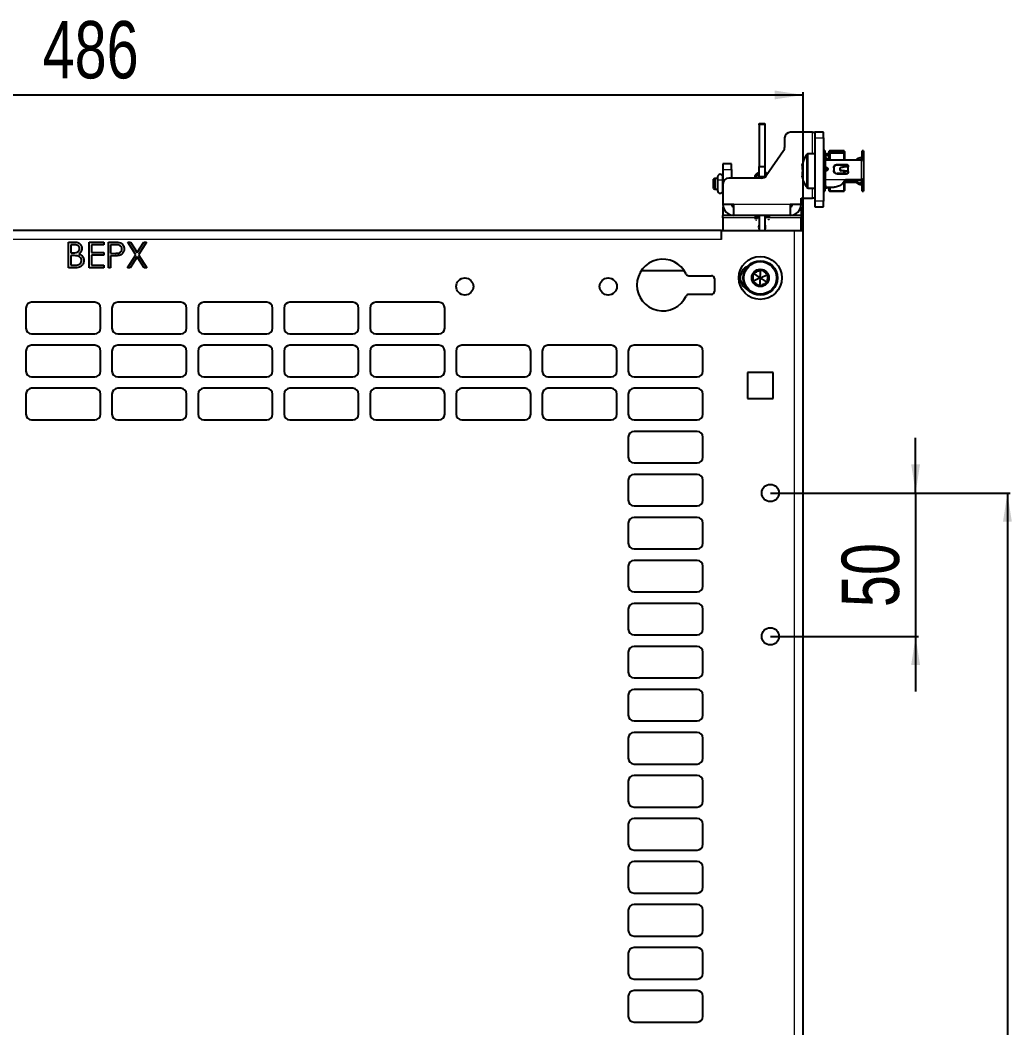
# Model space of a CAD drawing. Header units: millimetres. Extents: x -664 to 840, y 378 to 2003.
# Drawn here: x -346.1 to -0.4, y 1548.4 to 1899.8 of the extents above; entities that cross this region are included whole.
import ezdxf

# ---------------------------------------------------------------- set-up
doc = ezdxf.new("R2010")
doc.units = ezdxf.units.MM
doc.layers.add('FORMAT', color=7, linetype='Continuous')
doc.styles.add('SLDTEXTSTYLE0', font='TXT', dxfattribs={"width": 0.75})
doc.dimstyles.new('SLDDIMSTYLE0', dxfattribs={"dimtxt": 20, "dimasz": 10, "dimexe": 0, "dimexo": 0.0625, "dimgap": 5, "dimtad": 2, "dimdec": 1, "dimrnd": 1e-09, "dimzin": 12, "dimdsep": 46, "dimtxsty": 'SLDTEXTSTYLE0', "dimsah": 1, "dimcen": 0.09, "dimadec": 0, "dimazin": 3, "dimtfac": 1, "dimtofl": 0, "dimtmove": 0, "dimatfit": 3, "dimfxl": 0, "dimfrac": 2, "dimtolj": 1, "dimtzin": 12, "dimarcsym": 0})
doc.dimstyles.new('SLDDIMSTYLE1', dxfattribs={"dimtxt": 20, "dimasz": 10, "dimexe": 0, "dimexo": 0.0625, "dimgap": 5, "dimtad": 2, "dimdec": 1, "dimrnd": 1e-09, "dimzin": 12, "dimdsep": 46, "dimtxsty": 'SLDTEXTSTYLE0', "dimsah": 1, "dimcen": 0.09, "dimadec": 0, "dimazin": 3, "dimtfac": 1, "dimtmove": 0, "dimatfit": 0, "dimfxl": 0, "dimfrac": 2, "dimtolj": 1, "dimtzin": 12, "dimarcsym": 0})

# ---------------------------------------------------------------- blocks, each defined once
blk = doc.blocks.new('_D_1')
at = {"layer": 'FORMAT'}
for p, q in [((-559.09, 1826.4), (-559.09, 1874.69)), ((-559.09, 1873.69), (-73.09, 1873.69)), ((-73.09, 1826.4), (-73.09, 1874.69))]:
    blk.add_line(p, q, dxfattribs=at)
for points in [[(-559.09, 1873.69), (-549.09, 1872.15), (-549.09, 1875.23)], [(-73.09, 1873.69), (-83.09, 1875.23), (-83.09, 1872.15)]]:
    blk.add_solid(points, dxfattribs=at)
at = {"layer": 'FORMAT', "insert": (-338.25, 1899.47), "char_height": 20, "attachment_point": 1, "style": 'SLDTEXTSTYLE0'}
blk.add_mtext('486', dxfattribs=at)
blk = doc.blocks.new('_D_2')
at = {"layer": 'FORMAT'}
for p, q in [((-84.58, 1734.89), (-0.94, 1734.89)), ((-1.94, 1734.89), (-1.94, 634.89)), ((-84.58, 634.89), (-0.94, 634.89))]:
    blk.add_line(p, q, dxfattribs=at)
for points in [[(-1.94, 1734.89), (-3.48, 1724.89), (-0.4, 1724.89)], [(-1.94, 634.89), (-0.4, 644.89), (-3.48, 644.89)]]:
    blk.add_solid(points, dxfattribs=at)
at = {"layer": 'FORMAT', "insert": (-27.72, 1155.34), "char_height": 20, "attachment_point": 1, "rotation": 90, "style": 'SLDTEXTSTYLE0'}
blk.add_mtext('1100', dxfattribs=at)
blk = doc.blocks.new('_D_3')
at = {"layer": 'FORMAT'}
for p, q in [((-33.94, 1734.89), (-33.94, 1754.12)), ((-84.58, 1734.89), (-32.94, 1734.89)), ((-33.94, 1734.89), (-33.94, 1684.89)), ((-84.58, 1684.89), (-32.94, 1684.89)), ((-33.94, 1684.89), (-33.94, 1665.66))]:
    blk.add_line(p, q, dxfattribs=at)
for points in [[(-33.94, 1734.89), (-32.4, 1744.89), (-35.48, 1744.89)], [(-33.94, 1684.89), (-35.48, 1674.89), (-32.4, 1674.89)]]:
    blk.add_solid(points, dxfattribs=at)
at = {"layer": 'FORMAT', "insert": (-59.72, 1695.11), "char_height": 20, "attachment_point": 1, "rotation": 90, "style": 'SLDTEXTSTYLE0'}
blk.add_mtext('50', dxfattribs=at)

msp = doc.modelspace()

# ---------------------------------------------------------------- linework, layer by layer
at = {"color": 7, "linetype": 'Continuous', "lineweight": 25}
for p, q in [((-88.49, 1863.69), (-86.49, 1863.69)), ((-88.49, 1863.32), (-88.49, 1863.69)), ((-88.49, 1863.32), (-88.49, 1848.69)), ((-86.49, 1863.69), (-86.49, 1863.32)), ((-86.49, 1863.32), (-86.49, 1848.69)), ((-69.89, 1860.69), (-77.59, 1860.69)), ((-69.89, 1860.69), (-69.09, 1860.69)), ((-69.09, 1860.69), (-69.09, 1858.69)), ((-66.09, 1860.69), (-69.09, 1860.69)), ((-66.09, 1858.69), (-66.09, 1860.69)), ((-79.59, 1858.69), (-79.59, 1855.32)), ((-69.09, 1858.69), (-69.09, 1836.69)), ((-66.09, 1858.69), (-66.09, 1836.69)), ((-79.95, 1854.17), (-85.99, 1845.54)), ((-69.09, 1853.19), (-71.41, 1853.19)), ((-65.59, 1854.29), (-66.09, 1854.29)), ((-65.59, 1854.29), (-65.59, 1849.05)), ((-65.39, 1852.32), (-65.39, 1852.64)), ((-65.39, 1852.01), (-65.39, 1852.32)), ((-65.39, 1852.01), (-65.39, 1851.63)), ((-64.09, 1853.14), (-64.64, 1853.14)), ((-64.09, 1852.91), (-64.64, 1852.91)), ((-64.64, 1852.61), (-64.09, 1852.61)), ((-63.89, 1854.19), (-64.09, 1854.08)), ((-64.09, 1853.46), (-64.09, 1854.08)), ((-63.89, 1853.53), (-64.09, 1853.46)), ((-64.09, 1851.05), (-64.09, 1853.46)), ((-58.8, 1854.19), (-63.89, 1854.19)), ((-63.89, 1854.19), (-63.89, 1853.53)), ((-63.89, 1854.19), (-58.8, 1854.19)), ((-63.89, 1853.53), (-63.89, 1851.05)), ((-63.89, 1853.53), (-58.8, 1853.53)), ((-58.69, 1853.99), (-58.8, 1854.19)), ((-58.8, 1853.53), (-58.8, 1854.19)), ((-58.8, 1851.05), (-58.8, 1853.53)), ((-58.69, 1853.41), (-58.8, 1853.53)), ((-58.69, 1853.99), (-58.69, 1853.41)), ((-58.69, 1853.41), (-58.69, 1851.05)), ((-53.29, 1851.93), (-52.79, 1851.93)), ((-52.09, 1854.19), (-52.59, 1854.19)), ((-52.59, 1854.19), (-52.09, 1854.19)), ((-52.59, 1851.26), (-52.59, 1854.19)), ((-52.59, 1854.19), (-52.59, 1854.19)), ((-52.09, 1854.19), (-52.09, 1851.26)), ((-52.09, 1854.19), (-52.09, 1854.19)), ((-98.09, 1849.69), (-101.09, 1849.69)), ((-101.09, 1849.69), (-101.09, 1847.69)), ((-98.09, 1847.69), (-98.09, 1849.69)), ((-88.49, 1848.69), (-86.49, 1848.69)), ((-88.49, 1845.19), (-88.49, 1848.69)), ((-86.49, 1848.69), (-86.49, 1845.19)), ((-66.09, 1849.05), (-65.59, 1849.05)), ((-65.59, 1851.13), (-65.35, 1851.05)), ((-65.59, 1848.52), (-65.59, 1849.05)), ((-65.39, 1851.05), (-54.79, 1851.05)), ((-65.14, 1848.46), (-65.39, 1848.46)), ((-65.14, 1848.33), (-65.39, 1848.33)), ((-64.09, 1851.34), (-65.29, 1851.34)), ((-65.29, 1851.04), (-65.29, 1851.34)), ((-65.29, 1847.18), (-65.29, 1848.33)), ((-62.49, 1848.31), (-62.49, 1847.36)), ((-61.29, 1849.45), (-57.99, 1849.45)), ((-57.99, 1849.21), (-61.29, 1849.21)), ((-58.8, 1848.56), (-58.8, 1849.21)), ((-58.69, 1851.14), (-58.61, 1851.05)), ((-58.69, 1849.21), (-58.69, 1848.61)), ((-57.49, 1848.99), (-57.49, 1848.63)), ((-57.49, 1847.04), (-57.49, 1848.63)), ((-54.79, 1851.05), (-52.79, 1851.05)), ((-52.59, 1851.26), (-52.09, 1851.26)), ((-52.59, 1851.03), (-52.59, 1851.26)), ((-52.09, 1851.26), (-52.09, 1850.49)), ((-52.09, 1850.49), (-52.09, 1844.68)), ((-102.99, 1845.06), (-102.99, 1843.69)), ((-101.09, 1847.69), (-101.09, 1842.69)), ((-101.09, 1843.69), (-101.09, 1845.06)), ((-98.09, 1847.69), (-98.09, 1844.69)), ((-90.06, 1844.79), (-90.06, 1844.69)), ((-89.46, 1844.69), (-89.46, 1844.8)), ((-86.49, 1845.19), (-88.49, 1845.19)), ((-88.49, 1845.19), (-88.49, 1844.69)), ((-86.49, 1845.19), (-86.49, 1845.05)), ((-73.48, 1845.33), (-73.51, 1845.33)), ((-66.09, 1847.22), (-65.59, 1847.22)), ((-65.59, 1847.22), (-65.59, 1842.89)), ((-65.14, 1847.21), (-65.39, 1847.21)), ((-64.59, 1847.93), (-64.59, 1847.76)), ((-57.99, 1846.27), (-61.29, 1846.27)), ((-61.29, 1846.16), (-57.99, 1846.16)), ((-60.41, 1847.78), (-60.41, 1847.82)), ((-60.09, 1847.33), (-59.85, 1847.27)), ((-59.76, 1847.26), (-59.84, 1847.28)), ((-58.8, 1846.27), (-58.8, 1847.19)), ((-58.69, 1847.2), (-58.69, 1846.24)), ((-57.49, 1847.04), (-57.49, 1846.65)), ((-103.94, 1844.59), (-104.44, 1844.3)), ((-104.44, 1841.08), (-104.44, 1844.3)), ((-102.99, 1844.59), (-103.94, 1844.59)), ((-103.94, 1844.59), (-103.94, 1840.79)), ((-102.99, 1843.69), (-102.99, 1840.36)), ((-101.09, 1844.59), (-101.09, 1844.59)), ((-101.09, 1840.36), (-101.09, 1843.69)), ((-101.09, 1842.69), (-101.09, 1835.49)), ((-87.63, 1844.69), (-99.09, 1844.69)), ((-65.59, 1842.89), (-66.09, 1842.89)), ((-65.59, 1841.57), (-66.09, 1841.57)), ((-65.59, 1843.7), (-65.39, 1843.73)), ((-65.59, 1842.89), (-65.59, 1841.57)), ((-65.59, 1841.57), (-65.59, 1840.09)), ((-65.56, 1844.19), (-65.39, 1844.19)), ((-65.39, 1842.07), (-65.39, 1844.25)), ((-65.39, 1841.75), (-65.39, 1842.07)), ((-62.49, 1841.47), (-64.64, 1841.47)), ((-64.09, 1841.25), (-64.64, 1841.25)), ((-64.09, 1840.41), (-64.09, 1841.47)), ((-63.89, 1841.47), (-63.89, 1840.31)), ((-59.54, 1842.66), (-58.39, 1844.25)), ((-59.01, 1843.4), (-58.8, 1843.4)), ((-58.8, 1843.4), (-58.8, 1843.68)), ((-58.8, 1843.4), (-58.69, 1843.54)), ((-58.8, 1840.31), (-58.8, 1843.4)), ((-58.69, 1843.84), (-58.69, 1843.54)), ((-54.79, 1843.73), (-58.69, 1843.73)), ((-58.69, 1843.54), (-58.69, 1840.48)), ((-58.69, 1843.33), (-54.79, 1843.33)), ((-58.69, 1843.24), (-58.61, 1843.33)), ((-58.43, 1844.19), (-53.59, 1844.19)), ((-58.39, 1844.25), (-52.79, 1844.25)), ((-54.79, 1843.73), (-54.79, 1843.33)), ((-53.59, 1844.19), (-53.53, 1844.25)), ((-53.59, 1844.19), (-53.59, 1844.25)), ((-53.29, 1842.94), (-53.29, 1842.45)), ((-52.79, 1842.94), (-53.29, 1842.94)), ((-53.29, 1842.45), (-52.79, 1842.45)), ((-52.79, 1842.94), (-52.79, 1843.19)), ((-52.79, 1842.45), (-52.79, 1842.94)), ((-52.59, 1841.65), (-52.59, 1844.27)), ((-52.59, 1841.65), (-52.09, 1841.65)), ((-52.59, 1840.2), (-52.59, 1841.65)), ((-52.11, 1844.57), (-52.09, 1844.57)), ((-52.09, 1844.68), (-52.09, 1844.57)), ((-52.09, 1844.57), (-52.09, 1841.65)), ((-52.09, 1841.65), (-52.09, 1840.2)), ((-104.44, 1841.08), (-103.94, 1840.79)), ((-103.94, 1840.79), (-102.99, 1840.79)), ((-101.09, 1840.79), (-101.09, 1840.79)), ((-71.41, 1841.19), (-69.09, 1841.19)), ((-66.09, 1840.09), (-65.59, 1840.09)), ((-64.09, 1840.41), (-63.89, 1840.31)), ((-64.09, 1840.31), (-64.09, 1840.41)), ((-64.09, 1840.31), (-63.89, 1840.19)), ((-63.89, 1840.31), (-58.8, 1840.31)), ((-63.89, 1840.31), (-63.89, 1840.19)), ((-63.89, 1840.19), (-58.8, 1840.19)), ((-63.89, 1840.19), (-58.8, 1840.19)), ((-58.8, 1840.31), (-58.69, 1840.48)), ((-58.8, 1840.19), (-58.69, 1840.39)), ((-58.8, 1840.19), (-58.8, 1840.31)), ((-58.69, 1840.48), (-58.69, 1840.39)), ((-52.59, 1840.2), (-52.09, 1840.2)), ((-52.59, 1840.19), (-52.59, 1840.2)), ((-52.59, 1840.19), (-52.09, 1840.19)), ((-52.09, 1840.2), (-52.09, 1840.19)), ((-97.29, 1835.49), (-101.09, 1835.49)), ((-101.09, 1834.69), (-101.09, 1831.69)), ((-101.09, 1834.69), (-101, 1834.69)), ((-97.29, 1831.69), (-97.29, 1835.49)), ((-73.89, 1835.49), (-77.69, 1835.49)), ((-77.69, 1835.49), (-77.69, 1831.69)), ((-73.97, 1834.69), (-73.89, 1834.69)), ((-73.89, 1837.69), (-69.89, 1837.69)), ((-73.89, 1835.49), (-73.89, 1837.69)), ((-73.89, 1834.69), (-73.89, 1831.69)), ((-69.09, 1837.69), (-69.89, 1837.69)), ((-69.09, 1836.69), (-69.09, 1834.69)), ((-69.09, 1834.69), (-66.09, 1834.69)), ((-66.09, 1834.69), (-66.09, 1836.69)), ((-97.29, 1831.69), (-101.09, 1831.69)), ((-101.09, 1830.89), (-101.09, 1831.69)), ((-101.09, 1830.89), (-101.09, 1826.39)), ((-88.99, 1831.69), (-97.29, 1831.69)), ((-89.88, 1831.69), (-89.86, 1830.43)), ((-89.26, 1830.43), (-89.28, 1831.69)), ((-85.99, 1831.69), (-88.99, 1831.69)), ((-88.99, 1831.69), (-88.99, 1830.89)), ((-88.49, 1830.89), (-88.99, 1830.89)), ((-88.49, 1831.69), (-88.49, 1826.39)), ((-86.49, 1831.69), (-86.49, 1826.39)), ((-85.99, 1830.89), (-86.49, 1830.89)), ((-77.69, 1831.69), (-85.99, 1831.69)), ((-85.99, 1830.89), (-85.99, 1831.69)), ((-85.48, 1831.69), (-85.47, 1830.72)), ((-84.87, 1830.73), (-84.88, 1831.69)), ((-73.89, 1831.69), (-77.69, 1831.69)), ((-73.89, 1831.69), (-73.89, 1830.89)), ((-73.89, 1826.39), (-73.89, 1830.89)), ((-101.59, 1826.4), (-530.59, 1826.4)), ((-101.59, 1826.4), (-101.59, 1826.39)), ((-101.59, 1826.39), (-76.19, 1826.39)), ((-101.59, 1823.3), (-101.59, 1826.39)), ((-76.19, 1826.39), (-73.09, 1826.39)), ((-73.09, 543.39), (-73.09, 1826.39)), ((-329.2, 1822.4), (-327.44, 1822.4)), ((-329.2, 1813.4), (-329.2, 1822.4)), ((-328.39, 1821.48), (-328.39, 1818.59)), ((-327.3, 1821.48), (-328.39, 1821.48)), ((-322.05, 1822.4), (-316.97, 1822.4)), ((-322.05, 1813.4), (-322.05, 1822.4)), ((-321.24, 1821.48), (-321.24, 1818.71)), ((-316.97, 1821.48), (-321.24, 1821.48)), ((-316.97, 1822.4), (-316.97, 1821.48)), ((-315.35, 1822.4), (-313.59, 1822.4)), ((-315.35, 1813.4), (-315.35, 1822.4)), ((-314.55, 1821.48), (-314.55, 1818.48)), ((-312.9, 1821.48), (-314.55, 1821.48)), ((-308.6, 1822.4), (-307.67, 1822.4)), ((-305.78, 1817.99), (-308.6, 1822.4)), ((-307.67, 1822.4), (-305.31, 1818.72)), ((-305.31, 1818.72), (-302.96, 1822.4)), ((-302.03, 1822.4), (-304.85, 1817.99)), ((-302.96, 1822.4), (-302.03, 1822.4)), ((-328.39, 1818.59), (-327.85, 1818.59)), ((-328.39, 1817.67), (-328.39, 1814.32)), ((-327.86, 1817.67), (-328.39, 1817.67)), ((-321.24, 1818.71), (-316.97, 1818.71)), ((-321.24, 1817.79), (-321.24, 1814.32)), ((-316.97, 1817.79), (-321.24, 1817.79)), ((-316.97, 1818.71), (-316.97, 1817.79)), ((-314.55, 1818.48), (-312.97, 1818.46)), ((-314.55, 1817.56), (-314.55, 1813.4)), ((-313.9, 1817.56), (-314.55, 1817.56)), ((-308.72, 1813.4), (-305.78, 1817.99)), ((-305.31, 1817.26), (-307.79, 1813.4)), ((-302.84, 1813.4), (-305.31, 1817.26)), ((-304.85, 1817.99), (-301.91, 1813.4)), ((-326.77, 1813.4), (-329.2, 1813.4)), ((-328.39, 1814.32), (-327.24, 1814.32)), ((-316.97, 1813.4), (-322.05, 1813.4)), ((-321.24, 1814.32), (-316.97, 1814.32)), ((-316.97, 1814.32), (-316.97, 1813.4)), ((-314.55, 1813.4), (-315.35, 1813.4)), ((-307.79, 1813.4), (-308.72, 1813.4)), ((-301.91, 1813.4), (-302.84, 1813.4)), ((-114.6, 1812.4), (-129.57, 1812.4)), ((-113.04, 1810.65), (-105.09, 1810.65)), ((-104.09, 1809.65), (-104.09, 1805.15)), ((-88.09, 1809.89), (-90.7, 1808.67)), ((-88.09, 1809.89), (-90.45, 1811.55)), ((-88.09, 1809.89), (-88.34, 1807.02)), ((-88.09, 1809.89), (-87.84, 1812.77)), ((-88.09, 1809.89), (-85.47, 1811.11)), ((-88.09, 1809.89), (-85.72, 1808.24)), ((-105.09, 1804.15), (-113.04, 1804.15)), ((-344.09, 1799.39), (-344.09, 1792.39)), ((-320.09, 1801.39), (-342.09, 1801.39)), ((-318.09, 1792.39), (-318.09, 1799.39)), ((-314.09, 1799.39), (-314.09, 1792.39)), ((-290.09, 1801.39), (-312.09, 1801.39)), ((-288.09, 1792.39), (-288.09, 1799.39)), ((-284.09, 1799.39), (-284.09, 1792.39)), ((-260.09, 1801.39), (-282.09, 1801.39)), ((-258.09, 1792.39), (-258.09, 1799.39)), ((-254.09, 1799.39), (-254.09, 1792.39)), ((-230.09, 1801.39), (-252.09, 1801.39)), ((-228.09, 1792.39), (-228.09, 1799.39)), ((-224.09, 1799.39), (-224.09, 1792.39)), ((-200.09, 1801.39), (-222.09, 1801.39)), ((-198.09, 1792.39), (-198.09, 1799.39)), ((-342.09, 1790.39), (-320.09, 1790.39)), ((-312.09, 1790.39), (-290.09, 1790.39)), ((-282.09, 1790.39), (-260.09, 1790.39)), ((-252.09, 1790.39), (-230.09, 1790.39)), ((-222.09, 1790.39), (-200.09, 1790.39)), ((-320.09, 1786.39), (-342.09, 1786.39)), ((-290.09, 1786.39), (-312.09, 1786.39)), ((-260.09, 1786.39), (-282.09, 1786.39)), ((-230.09, 1786.39), (-252.09, 1786.39)), ((-200.09, 1786.39), (-222.09, 1786.39)), ((-170.09, 1786.39), (-192.09, 1786.39)), ((-140.09, 1786.39), (-162.09, 1786.39)), ((-110.09, 1786.39), (-132.09, 1786.39)), ((-344.09, 1784.39), (-344.09, 1777.39)), ((-318.09, 1777.39), (-318.09, 1784.39)), ((-314.09, 1784.39), (-314.09, 1777.39)), ((-288.09, 1777.39), (-288.09, 1784.39)), ((-284.09, 1784.39), (-284.09, 1777.39)), ((-258.09, 1777.39), (-258.09, 1784.39)), ((-254.09, 1784.39), (-254.09, 1777.39)), ((-228.09, 1777.39), (-228.09, 1784.39)), ((-224.09, 1784.39), (-224.09, 1777.39)), ((-198.09, 1777.39), (-198.09, 1784.39)), ((-194.09, 1784.39), (-194.09, 1777.39)), ((-168.09, 1777.39), (-168.09, 1784.39)), ((-164.09, 1784.39), (-164.09, 1777.39)), ((-138.09, 1777.39), (-138.09, 1784.39)), ((-134.09, 1784.39), (-134.09, 1777.39)), ((-108.09, 1777.39), (-108.09, 1784.39)), ((-342.09, 1775.39), (-320.09, 1775.39)), ((-312.09, 1775.39), (-290.09, 1775.39)), ((-282.09, 1775.39), (-260.09, 1775.39)), ((-252.09, 1775.39), (-230.09, 1775.39)), ((-222.09, 1775.39), (-200.09, 1775.39)), ((-192.09, 1775.39), (-170.09, 1775.39)), ((-162.09, 1775.39), (-140.09, 1775.39)), ((-132.09, 1775.39), (-110.09, 1775.39)), ((-83.59, 1776.89), (-92.59, 1776.89)), ((-92.59, 1776.89), (-92.59, 1767.89)), ((-83.59, 1767.89), (-83.59, 1776.89)), ((-320.09, 1771.39), (-342.09, 1771.39)), ((-290.09, 1771.39), (-312.09, 1771.39)), ((-260.09, 1771.39), (-282.09, 1771.39)), ((-230.09, 1771.39), (-252.09, 1771.39)), ((-200.09, 1771.39), (-222.09, 1771.39)), ((-170.09, 1771.39), (-192.09, 1771.39)), ((-140.09, 1771.39), (-162.09, 1771.39)), ((-110.09, 1771.39), (-132.09, 1771.39)), ((-344.09, 1769.39), (-344.09, 1762.39)), ((-318.09, 1762.39), (-318.09, 1769.39)), ((-314.09, 1769.39), (-314.09, 1762.39)), ((-288.09, 1762.39), (-288.09, 1769.39)), ((-284.09, 1769.39), (-284.09, 1762.39)), ((-258.09, 1762.39), (-258.09, 1769.39)), ((-254.09, 1769.39), (-254.09, 1762.39)), ((-228.09, 1762.39), (-228.09, 1769.39)), ((-224.09, 1769.39), (-224.09, 1762.39)), ((-198.09, 1762.39), (-198.09, 1769.39)), ((-194.09, 1769.39), (-194.09, 1762.39)), ((-168.09, 1762.39), (-168.09, 1769.39)), ((-164.09, 1769.39), (-164.09, 1762.39)), ((-138.09, 1762.39), (-138.09, 1769.39)), ((-134.09, 1769.39), (-134.09, 1762.39)), ((-108.09, 1762.39), (-108.09, 1769.39)), ((-92.59, 1767.89), (-83.59, 1767.89)), ((-342.09, 1760.39), (-320.09, 1760.39)), ((-312.09, 1760.39), (-290.09, 1760.39)), ((-282.09, 1760.39), (-260.09, 1760.39)), ((-252.09, 1760.39), (-230.09, 1760.39)), ((-222.09, 1760.39), (-200.09, 1760.39)), ((-192.09, 1760.39), (-170.09, 1760.39)), ((-162.09, 1760.39), (-140.09, 1760.39)), ((-132.09, 1760.39), (-110.09, 1760.39)), ((-134.09, 1754.39), (-134.09, 1747.39)), ((-110.09, 1756.39), (-132.09, 1756.39)), ((-108.09, 1747.39), (-108.09, 1754.39)), ((-132.09, 1745.39), (-110.09, 1745.39)), ((-134.09, 1739.39), (-134.09, 1732.39)), ((-110.09, 1741.39), (-132.09, 1741.39)), ((-108.09, 1732.39), (-108.09, 1739.39)), ((-132.09, 1730.39), (-110.09, 1730.39)), ((-110.09, 1726.39), (-132.09, 1726.39)), ((-134.09, 1724.39), (-134.09, 1717.39)), ((-108.09, 1717.39), (-108.09, 1724.39)), ((-132.09, 1715.39), (-110.09, 1715.39)), ((-110.09, 1711.39), (-132.09, 1711.39)), ((-134.09, 1709.39), (-134.09, 1702.39)), ((-108.09, 1702.39), (-108.09, 1709.39)), ((-132.09, 1700.39), (-110.09, 1700.39)), ((-134.09, 1694.39), (-134.09, 1687.39)), ((-110.09, 1696.39), (-132.09, 1696.39)), ((-108.09, 1687.39), (-108.09, 1694.39)), ((-132.09, 1685.39), (-110.09, 1685.39)), ((-110.09, 1681.39), (-132.09, 1681.39)), ((-134.09, 1679.39), (-134.09, 1672.39)), ((-108.09, 1672.39), (-108.09, 1679.39)), ((-132.09, 1670.39), (-110.09, 1670.39)), ((-110.09, 1666.39), (-132.09, 1666.39)), ((-134.09, 1664.39), (-134.09, 1657.39)), ((-108.09, 1657.39), (-108.09, 1664.39)), ((-132.09, 1655.39), (-110.09, 1655.39)), ((-134.09, 1649.39), (-134.09, 1642.39)), ((-110.09, 1651.39), (-132.09, 1651.39)), ((-108.09, 1642.39), (-108.09, 1649.39)), ((-132.09, 1640.39), (-110.09, 1640.39)), ((-134.09, 1634.39), (-134.09, 1627.39)), ((-110.09, 1636.39), (-132.09, 1636.39)), ((-108.09, 1627.39), (-108.09, 1634.39)), ((-132.09, 1625.39), (-110.09, 1625.39)), ((-110.09, 1621.39), (-132.09, 1621.39)), ((-134.09, 1619.39), (-134.09, 1612.39)), ((-108.09, 1612.39), (-108.09, 1619.39)), ((-132.09, 1610.39), (-110.09, 1610.39)), ((-110.09, 1606.39), (-132.09, 1606.39)), ((-134.09, 1604.39), (-134.09, 1597.39)), ((-108.09, 1597.39), (-108.09, 1604.39)), ((-132.09, 1595.39), (-110.09, 1595.39)), ((-134.09, 1589.39), (-134.09, 1582.39)), ((-110.09, 1591.39), (-132.09, 1591.39)), ((-108.09, 1582.39), (-108.09, 1589.39)), ((-132.09, 1580.39), (-110.09, 1580.39)), ((-134.09, 1574.39), (-134.09, 1567.39)), ((-110.09, 1576.39), (-132.09, 1576.39)), ((-108.09, 1567.39), (-108.09, 1574.39)), ((-132.09, 1565.39), (-110.09, 1565.39)), ((-110.09, 1561.39), (-132.09, 1561.39)), ((-134.09, 1559.39), (-134.09, 1552.39)), ((-108.09, 1552.39), (-108.09, 1559.39)), ((-132.09, 1550.39), (-110.09, 1550.39))]:
    msp.add_line(p, q, dxfattribs=at)
at = {"color": 8, "linetype": 'Continuous', "lineweight": 18}
for p, q in [((-86.49, 1863.32), (-88.49, 1863.32)), ((-69.89, 1853.19), (-69.89, 1860.69)), ((-69.09, 1858.69), (-66.09, 1858.69)), ((-71.85, 1841.42), (-71.85, 1852.96)), ((-71.41, 1841.19), (-71.41, 1853.19)), ((-64.64, 1853.14), (-64.64, 1852.91)), ((-64.64, 1852.91), (-64.64, 1852.61)), ((-65.39, 1851.05), (-65.39, 1848.46)), ((-65.14, 1848.33), (-65.14, 1848.46)), ((-61.29, 1849.45), (-61.29, 1849.21)), ((-57.99, 1849.21), (-57.99, 1849.45)), ((-52.79, 1844.25), (-52.79, 1851.05)), ((-101.09, 1847.69), (-98.09, 1847.69)), ((-65.39, 1847.21), (-65.39, 1844.25)), ((-61.29, 1846.27), (-61.29, 1846.16)), ((-57.99, 1846.16), (-57.99, 1846.27)), ((-65.39, 1844.25), (-58.39, 1844.25)), ((-52.79, 1843.73), (-54.79, 1843.73)), ((-52.79, 1843.73), (-52.79, 1844.25)), ((-69.89, 1837.69), (-69.89, 1841.19)), ((-77.69, 1835.49), (-97.29, 1835.49)), ((-66.09, 1836.69), (-69.09, 1836.69)), ((-89.87, 1830.89), (-101.09, 1830.89)), ((-88.99, 1830.89), (-89.27, 1830.89)), ((-85.47, 1830.89), (-85.99, 1830.89)), ((-73.89, 1830.89), (-84.87, 1830.89)), ((-76.19, 543.39), (-76.19, 1826.39)), ((-101.59, 1823.3), (-530.59, 1823.3))]:
    msp.add_line(p, q, dxfattribs=at)
at = {"color": 8, "linetype": 'Continuous', "lineweight": 18, "flags": 128}
for points in [[(-64.56, 1851.34), (-64.55, 1851.45), (-64.54, 1851.54), (-64.54, 1851.54), (-64.54, 1851.54)], [(-89.46, 1844.8), (-89.48, 1844.73), (-89.51, 1844.69)], [(-102.99, 1843.69), (-102.92, 1843.84), (-102.71, 1843.97), (-102.4, 1844.05), (-102.04, 1844.08)], [(-102.04, 1844.08), (-101.68, 1844.05), (-101.37, 1843.97), (-101.16, 1843.84), (-101.09, 1843.69)], [(-85.46, 1830.39), (-85.46, 1830.39), (-85.43, 1830.32), (-85.37, 1830.27), (-85.27, 1830.23), (-85.15, 1830.22), (-85.04, 1830.24), (-84.94, 1830.28), (-84.88, 1830.34), (-84.86, 1830.4)]]:
    msp.add_lwpolyline(points, dxfattribs=at)
at = {"color": 7, "linetype": 'Continuous', "lineweight": 25, "flags": 128}
for points in [[(-65.59, 1844.13), (-65.58, 1844.16), (-65.57, 1844.18), (-65.55, 1844.2), (-65.53, 1844.22), (-65.5, 1844.23), (-65.46, 1844.24), (-65.43, 1844.25), (-65.39, 1844.25)], [(-52.79, 1844.25), (-52.65, 1844.26), (-52.52, 1844.29), (-52.4, 1844.32), (-52.29, 1844.38), (-52.21, 1844.44), (-52.14, 1844.52), (-52.1, 1844.59), (-52.09, 1844.68)], [(-52.79, 1843.33), (-52.65, 1843.34), (-52.59, 1843.36)], [(-89.5, 1831.69), (-89.57, 1831.68), (-89.67, 1831.69)], [(-88.49, 1828.39), (-88.64, 1828.12), (-88.74, 1827.64)], [(-88.74, 1827.64), (-88.64, 1827.16), (-88.49, 1826.89)]]:
    msp.add_lwpolyline(points, dxfattribs=at)
at = {"color": 7, "linetype": 'Continuous', "lineweight": 25}
for centre, radius in [((-88.09, 1809.89), 7.5), ((-88.09, 1809.89), 6), ((-88.09, 1809.89), 5.7), ((-191.09, 1806.9), 3), ((-141.09, 1806.9), 3), ((-88.09, 1809.89), 3), ((-84.59, 1734.89), 3), ((-84.59, 1684.89), 3)]:
    msp.add_circle(centre, radius, dxfattribs=at)
for centre, radius, start, end in [((-77.59, 1858.69), 2, 90, 180), ((-81.59, 1855.32), 2, 325.008, 0), ((-63.69, 1847.19), 10, 144.7485, 169.0158), ((-71.41, 1852.65), 0.54, 90, 144.7485), ((-64.74, 1852.48), 0.665, 81.0438, 166.5514), ((-64.71, 1852.23), 0.687, 84.2482, 172.7634), ((-64.71, 1851.93), 0.687, 84.2482, 172.7634), ((-65.55, 1849.14), 0.821, 229.1472, 281.4476), ((-65.41, 1851.23), 0.183, 187.2366, 275.7518), ((-65.43, 1848.69), 0.235, 229.1472, 281.4476), ((-52.72, 1850.41), 0.641, 7.2366, 95.7518), ((-102.04, 1845.06), 0.95, 0, 180), ((-87.63, 1846.69), 2, 270, 325.008), ((-63.69, 1847.19), 10, 190.9122, 215.2515), ((-65.44, 1860.72), 13.51, 269.3637, 270.2121), ((-99.09, 1842.69), 2, 90, 180), ((-71.41, 1841.73), 0.54, 215.2515, 270), ((-64.71, 1842.15), 0.687, 187.2366, 275.7518), ((-64.74, 1841.9), 0.665, 193.4486, 278.9562), ((-62.49, 1842.4), 0.932, 269.97, 282.0278), ((-52.77, 1843.91), 0.183, 264.2482, 352.7634), ((-102.04, 1840.36), 0.95, 180, 0), ((-97.29, 1835.49), 3.8, 180, 270), ((-97.29, 1835.49), 0.8, 180, 270), ((-77.69, 1835.49), 3.8, 270, 0), ((-77.69, 1835.49), 0.8, 270, 0), ((-87.49, 1827.64), 1.25, 323.1301, 36.8699), ((-122.09, 1807.4), 9, 25.1507, 334.8493), ((-90.59, 1809.89), 4.5, 114.975, 245.025), ((-113.04, 1811.65), 1, 205.1507, 270), ((-105.09, 1809.65), 1, 0, 90), ((-113.04, 1803.15), 1, 90, 154.8493), ((-105.09, 1805.15), 1, 270, 0), ((-342.09, 1799.39), 2, 90, 180), ((-320.09, 1799.39), 2, 0, 90), ((-312.09, 1799.39), 2, 90, 180), ((-290.09, 1799.39), 2, 0, 90), ((-282.09, 1799.39), 2, 90, 180), ((-260.09, 1799.39), 2, 0, 90), ((-252.09, 1799.39), 2, 90, 180), ((-230.09, 1799.39), 2, 0, 90), ((-222.09, 1799.39), 2, 90, 180), ((-200.09, 1799.39), 2, 0, 90), ((-342.09, 1792.39), 2, 180, 270), ((-320.09, 1792.39), 2, 270, 0), ((-312.09, 1792.39), 2, 180, 270), ((-290.09, 1792.39), 2, 270, 0), ((-282.09, 1792.39), 2, 180, 270), ((-260.09, 1792.39), 2, 270, 0), ((-252.09, 1792.39), 2, 180, 270), ((-230.09, 1792.39), 2, 270, 0), ((-222.09, 1792.39), 2, 180, 270), ((-200.09, 1792.39), 2, 270, 0), ((-342.09, 1784.39), 2, 90, 180), ((-320.09, 1784.39), 2, 0, 90), ((-312.09, 1784.39), 2, 90, 180), ((-290.09, 1784.39), 2, 0, 90), ((-282.09, 1784.39), 2, 90, 180), ((-260.09, 1784.39), 2, 0, 90), ((-252.09, 1784.39), 2, 90, 180), ((-230.09, 1784.39), 2, 0, 90), ((-222.09, 1784.39), 2, 90, 180), ((-200.09, 1784.39), 2, 0, 90), ((-192.09, 1784.39), 2, 90, 180), ((-170.09, 1784.39), 2, 0, 90), ((-162.09, 1784.39), 2, 90, 180), ((-140.09, 1784.39), 2, 0, 90), ((-132.09, 1784.39), 2, 90, 180), ((-110.09, 1784.39), 2, 0, 90), ((-342.09, 1777.39), 2, 180, 270), ((-320.09, 1777.39), 2, 270, 0), ((-312.09, 1777.39), 2, 180, 270), ((-290.09, 1777.39), 2, 270, 0), ((-282.09, 1777.39), 2, 180, 270), ((-260.09, 1777.39), 2, 270, 0), ((-252.09, 1777.39), 2, 180, 270), ((-230.09, 1777.39), 2, 270, 0), ((-222.09, 1777.39), 2, 180, 270), ((-200.09, 1777.39), 2, 270, 0), ((-192.09, 1777.39), 2, 180, 270), ((-170.09, 1777.39), 2, 270, 0), ((-162.09, 1777.39), 2, 180, 270), ((-140.09, 1777.39), 2, 270, 0), ((-132.09, 1777.39), 2, 180, 270), ((-110.09, 1777.39), 2, 270, 0), ((-342.09, 1769.39), 2, 90, 180), ((-320.09, 1769.39), 2, 0, 90), ((-312.09, 1769.39), 2, 90, 180), ((-290.09, 1769.39), 2, 0, 90), ((-282.09, 1769.39), 2, 90, 180), ((-260.09, 1769.39), 2, 0, 90), ((-252.09, 1769.39), 2, 90, 180), ((-230.09, 1769.39), 2, 0, 90), ((-222.09, 1769.39), 2, 90, 180), ((-200.09, 1769.39), 2, 0, 90), ((-192.09, 1769.39), 2, 90, 180), ((-170.09, 1769.39), 2, 0, 90), ((-162.09, 1769.39), 2, 90, 180), ((-140.09, 1769.39), 2, 0, 90), ((-132.09, 1769.39), 2, 90, 180), ((-110.09, 1769.39), 2, 0, 90), ((-342.09, 1762.39), 2, 180, 270), ((-320.09, 1762.39), 2, 270, 0), ((-312.09, 1762.39), 2, 180, 270), ((-290.09, 1762.39), 2, 270, 0), ((-282.09, 1762.39), 2, 180, 270), ((-260.09, 1762.39), 2, 270, 0), ((-252.09, 1762.39), 2, 180, 270), ((-230.09, 1762.39), 2, 270, 0), ((-222.09, 1762.39), 2, 180, 270), ((-200.09, 1762.39), 2, 270, 0), ((-192.09, 1762.39), 2, 180, 270), ((-170.09, 1762.39), 2, 270, 0), ((-162.09, 1762.39), 2, 180, 270), ((-140.09, 1762.39), 2, 270, 0), ((-132.09, 1762.39), 2, 180, 270), ((-110.09, 1762.39), 2, 270, 0), ((-132.09, 1754.39), 2, 90, 180), ((-110.09, 1754.39), 2, 0, 90), ((-132.09, 1747.39), 2, 180, 270), ((-110.09, 1747.39), 2, 270, 0), ((-132.09, 1739.39), 2, 90, 180), ((-110.09, 1739.39), 2, 0, 90), ((-132.09, 1732.39), 2, 180, 270), ((-110.09, 1732.39), 2, 270, 0), ((-132.09, 1724.39), 2, 90, 180), ((-110.09, 1724.39), 2, 0, 90), ((-132.09, 1717.39), 2, 180, 270), ((-110.09, 1717.39), 2, 270, 0), ((-132.09, 1709.39), 2, 90, 180), ((-110.09, 1709.39), 2, 0, 90), ((-132.09, 1702.39), 2, 180, 270), ((-110.09, 1702.39), 2, 270, 0), ((-132.09, 1694.39), 2, 90, 180), ((-110.09, 1694.39), 2, 0, 90), ((-132.09, 1687.39), 2, 180, 270), ((-110.09, 1687.39), 2, 270, 0), ((-132.09, 1679.39), 2, 90, 180), ((-110.09, 1679.39), 2, 0, 90), ((-132.09, 1672.39), 2, 180, 270), ((-110.09, 1672.39), 2, 270, 0), ((-132.09, 1664.39), 2, 90, 180), ((-110.09, 1664.39), 2, 0, 90), ((-132.09, 1657.39), 2, 180, 270), ((-110.09, 1657.39), 2, 270, 0), ((-132.09, 1649.39), 2, 90, 180), ((-110.09, 1649.39), 2, 0, 90), ((-132.09, 1642.39), 2, 180, 270), ((-110.09, 1642.39), 2, 270, 0), ((-132.09, 1634.39), 2, 90, 180), ((-110.09, 1634.39), 2, 0, 90), ((-132.09, 1627.39), 2, 180, 270), ((-110.09, 1627.39), 2, 270, 0), ((-132.09, 1619.39), 2, 90, 180), ((-110.09, 1619.39), 2, 0, 90), ((-132.09, 1612.39), 2, 180, 270), ((-110.09, 1612.39), 2, 270, 0), ((-132.09, 1604.39), 2, 90, 180), ((-110.09, 1604.39), 2, 0, 90), ((-132.09, 1597.39), 2, 180, 270), ((-110.09, 1597.39), 2, 270, 0), ((-132.09, 1589.39), 2, 90, 180), ((-110.09, 1589.39), 2, 0, 90), ((-132.09, 1582.39), 2, 180, 270), ((-110.09, 1582.39), 2, 270, 0), ((-132.09, 1574.39), 2, 90, 180), ((-110.09, 1574.39), 2, 0, 90), ((-132.09, 1567.39), 2, 180, 270), ((-110.09, 1567.39), 2, 270, 0), ((-132.09, 1559.39), 2, 90, 180), ((-110.09, 1559.39), 2, 0, 90), ((-132.09, 1552.39), 2, 180, 270), ((-110.09, 1552.39), 2, 270, 0)]:
    msp.add_arc(centre, radius, start, end, dxfattribs=at)
at = {"color": 8, "linetype": 'Continuous', "lineweight": 18}
for centre, radius, start, end in [((-89.93, 1844.79), 0.131, 182.8019, 231.2595), ((-89.56, 1830.47), 0.404, 231.9427, 309.5849)]:
    msp.add_arc(centre, radius, start, end, dxfattribs=at)
at = {"color": 7, "linetype": 'Continuous', "lineweight": 25}
for points, knots in [([(-65.59, 1852), (-65.59, 1851.98), (-65.58, 1851.94), (-65.57, 1851.89), (-65.53, 1851.84), (-65.46, 1851.83), (-65.41, 1851.82), (-65.39, 1851.82)], [0, 0, 0, 0, 0.195353, 0.37764, 0.539051, 0.782239, 1, 1, 1, 1]), ([(-65.59, 1851.81), (-65.59, 1851.79), (-65.58, 1851.75), (-65.57, 1851.7), (-65.53, 1851.65), (-65.45, 1851.64), (-65.29, 1851.62), (-64.98, 1851.58), (-64.71, 1851.56), (-64.54, 1851.54)], [0, 0, 0, 0, 0.052051, 0.100621, 0.143629, 0.208426, 0.277664, 0.558659, 1, 1, 1, 1]), ([(-54.79, 1851.05), (-54.51, 1851.26), (-54.01, 1851.64), (-53.51, 1851.84), (-53.29, 1851.93)], [0, 0, 0, 0, 0.559911, 1, 1, 1, 1]), ([(-52.79, 1851.05), (-52.79, 1851.26), (-52.79, 1851.64), (-52.79, 1851.84), (-52.79, 1851.93)], [0, 0, 0, 0, 0.559866, 1, 1, 1, 1]), ([(-73.51, 1849.06), (-73.51, 1849.05), (-73.52, 1849.04), (-73.49, 1849.17), (-73.41, 1849.44), (-73.33, 1849.66), (-73.3, 1849.72), (-73.29, 1849.74), (-73.29, 1849.73), (-73.29, 1849.72), (-73.29, 1849.69), (-73.31, 1849.61), (-73.39, 1849.26), (-73.48, 1848.81), (-73.52, 1848.31), (-73.5, 1847.94), (-73.43, 1847.76), (-73.35, 1847.63), (-73.33, 1847.58), (-73.31, 1847.53), (-73.29, 1847.5), (-73.29, 1847.46), (-73.29, 1847.44), (-73.29, 1847.43)], [0, 0, 0, 0, 0.01095, 0.084261, 0.251384, 0.301143, 0.326111, 0.336174, 0.341648, 0.347168, 0.3534, 0.364584, 0.407267, 0.575793, 0.655414, 0.736053, 0.89255, 0.931183, 0.955749, 0.971918, 0.988179, 0.994671, 1, 1, 1, 1]), ([(-65.14, 1848.46), (-65.08, 1848.46), (-64.95, 1848.45), (-64.79, 1848.35), (-64.66, 1848.22), (-64.6, 1848.07), (-64.59, 1847.97), (-64.59, 1847.93)], [0, 0, 0, 0, 0.2143929, 0.4287887, 0.6430611, 0.8568545, 1, 1, 1, 1]), ([(-64.59, 1847.79), (-64.59, 1847.85), (-64.61, 1847.98), (-64.7, 1848.14), (-64.84, 1848.26), (-64.99, 1848.32), (-65.1, 1848.33), (-65.14, 1848.33)], [0, 0, 0, 0, 0.214211, 0.428471, 0.641842, 0.855602, 1, 1, 1, 1]), ([(-64.54, 1851.54), (-64.52, 1851.54), (-64.47, 1851.53), (-64.42, 1851.51), (-64.39, 1851.48), (-64.39, 1851.46), (-64.39, 1851.45)], [0, 0, 0, 0, 0.266331, 0.548449, 0.829136, 1, 1, 1, 1]), ([(-64.39, 1851.45), (-64.39, 1851.42), (-64.39, 1851.39), (-64.39, 1851.35), (-64.39, 1851.34)], [0, 0, 0, 0, 0.786734, 1, 1, 1, 1]), ([(-62.49, 1848.31), (-62.47, 1848.44), (-62.45, 1848.71), (-62.25, 1849.04), (-61.95, 1849.29), (-61.61, 1849.43), (-61.38, 1849.44), (-61.29, 1849.45)], [0, 0, 0, 0, 0.212833, 0.42585, 0.635542, 0.846587, 1, 1, 1, 1]), ([(-61.29, 1849.21), (-61.42, 1849.2), (-61.69, 1849.18), (-62.05, 1848.99), (-62.32, 1848.72), (-62.47, 1848.39), (-62.48, 1848.17), (-62.49, 1848.07)], [0, 0, 0, 0, 0.212875, 0.425767, 0.637937, 0.847353, 1, 1, 1, 1]), ([(-60.01, 1848.34), (-60.06, 1848.33), (-60.16, 1848.3), (-60.28, 1848.2), (-60.37, 1848.06), (-60.41, 1847.92), (-60.41, 1847.84), (-60.41, 1847.82)], [0, 0, 0, 0, 0.225867, 0.4517344, 0.6775983, 0.9034793, 1, 1, 1, 1]), ([(-57.49, 1848.63), (-57.99, 1848.61), (-58.66, 1848.59), (-59.55, 1848.44), (-59.86, 1848.38), (-60.01, 1848.34)], [0, 0, 0, 0, 0.587693, 0.790818, 1, 1, 1, 1]), ([(-57.99, 1849.45), (-57.93, 1849.44), (-57.82, 1849.43), (-57.67, 1849.36), (-57.56, 1849.24), (-57.5, 1849.11), (-57.49, 1849.03), (-57.49, 1848.99)], [0, 0, 0, 0, 0.214445, 0.428893, 0.643239, 0.857188, 1, 1, 1, 1]), ([(-57.49, 1848.76), (-57.49, 1848.81), (-57.5, 1848.91), (-57.59, 1849.05), (-57.72, 1849.15), (-57.86, 1849.21), (-57.95, 1849.21), (-57.99, 1849.21)], [0, 0, 0, 0, 0.214295, 0.42863, 0.64223, 0.856153, 1, 1, 1, 1]), ([(-88.49, 1846.75), (-88.51, 1846.74), (-88.83, 1846.68), (-89.34, 1846.32), (-89.87, 1845.72), (-90.05, 1845.16), (-90.05, 1844.86), (-90.06, 1844.79)], [0, 0, 0, 0, 0.0272578, 0.3323666, 0.638027, 0.91803, 1, 1, 1, 1]), ([(-89.46, 1844.8), (-89.45, 1844.89), (-89.44, 1845.17), (-89.2, 1845.6), (-88.84, 1845.96), (-88.56, 1846.06), (-88.49, 1846.09)], [0, 0, 0, 0, 0.181412, 0.557801, 0.886774, 1, 1, 1, 1]), ([(-85.58, 1846.13), (-85.72, 1846.28), (-85.96, 1846.54), (-86.33, 1846.66), (-86.49, 1846.72)], [0, 0, 0, 0, 0.568541, 1, 1, 1, 1]), ([(-86.49, 1846.07), (-86.36, 1846.01), (-86.12, 1845.89), (-85.99, 1845.7), (-85.94, 1845.62)], [0, 0, 0, 0, 0.543333, 1, 1, 1, 1]), ([(-73.29, 1847.43), (-73.29, 1847.42), (-73.29, 1847.4), (-73.3, 1847.35), (-73.34, 1847.22), (-73.42, 1847.04), (-73.49, 1846.77), (-73.52, 1846.45), (-73.5, 1845.97), (-73.42, 1845.52), (-73.34, 1845.15), (-73.31, 1845.01), (-73.29, 1844.94), (-73.29, 1844.91), (-73.29, 1844.89), (-73.29, 1844.88), (-73.3, 1844.88), (-73.36, 1844.97), (-73.45, 1845.18), (-73.52, 1845.37), (-73.51, 1845.31), (-73.51, 1845.3)], [0, 0, 0, 0, 0.00546, 0.013139, 0.034416, 0.129524, 0.242679, 0.314342, 0.38659, 0.544101, 0.595865, 0.621803, 0.634844, 0.640474, 0.646162, 0.651047, 0.659654, 0.686306, 0.810748, 0.936288, 1, 1, 1, 1]), ([(-64.59, 1847.76), (-64.59, 1847.7), (-64.61, 1847.57), (-64.7, 1847.41), (-64.84, 1847.29), (-64.99, 1847.22), (-65.1, 1847.21), (-65.14, 1847.21)], [0, 0, 0, 0, 0.214305, 0.42865, 0.642279, 0.856223, 1, 1, 1, 1]), ([(-62.49, 1847.47), (-62.48, 1847.34), (-62.45, 1847.07), (-62.25, 1846.71), (-61.96, 1846.44), (-61.62, 1846.29), (-61.39, 1846.27), (-61.29, 1846.27)], [0, 0, 0, 0, 0.212376, 0.424979, 0.633479, 0.843609, 1, 1, 1, 1]), ([(-61.29, 1846.16), (-61.42, 1846.17), (-61.69, 1846.2), (-62.05, 1846.4), (-62.32, 1846.7), (-62.47, 1847.04), (-62.48, 1847.27), (-62.49, 1847.36)], [0, 0, 0, 0, 0.213238, 0.42649, 0.63916, 0.849598, 1, 1, 1, 1]), ([(-60.41, 1847.78), (-60.41, 1847.72), (-60.4, 1847.61), (-60.32, 1847.47), (-60.21, 1847.37), (-60.1, 1847.32), (-60.03, 1847.32), (-60.01, 1847.32)], [0, 0, 0, 0, 0.225883, 0.451767, 0.67765, 0.903524, 1, 1, 1, 1]), ([(-57.49, 1847.04), (-57.99, 1847.09), (-58.66, 1847.15), (-59.55, 1847.3), (-59.86, 1847.31), (-60.01, 1847.32)], [0, 0, 0, 0, 0.587693, 0.790818, 1, 1, 1, 1]), ([(-58.69, 1847.18), (-58.72, 1847.18), (-58.93, 1847.2), (-59.32, 1847.26), (-59.61, 1847.26), (-59.76, 1847.26)], [0, 0, 0, 0, 0.099559, 0.54474, 1, 1, 1, 1]), ([(-57.99, 1846.27), (-57.93, 1846.27), (-57.82, 1846.28), (-57.67, 1846.37), (-57.56, 1846.49), (-57.5, 1846.63), (-57.49, 1846.72), (-57.49, 1846.76)], [0, 0, 0, 0, 0.214385, 0.428772, 0.643033, 0.856802, 1, 1, 1, 1]), ([(-57.49, 1846.65), (-57.49, 1846.6), (-57.5, 1846.49), (-57.59, 1846.34), (-57.72, 1846.23), (-57.86, 1846.17), (-57.95, 1846.16), (-57.99, 1846.16)], [0, 0, 0, 0, 0.214373, 0.428779, 0.642592, 0.856666, 1, 1, 1, 1]), ([(-65.59, 1843.08), (-65.59, 1843.1), (-65.58, 1843.14), (-65.57, 1843.18), (-65.53, 1843.23), (-65.46, 1843.23), (-65.41, 1843.23), (-65.39, 1843.23)], [0, 0, 0, 0, 0.195302, 0.377541, 0.538909, 0.761383, 1, 1, 1, 1]), ([(-65.59, 1842.57), (-65.59, 1842.59), (-65.58, 1842.63), (-65.57, 1842.68), (-65.53, 1842.73), (-65.46, 1842.74), (-65.41, 1842.75), (-65.39, 1842.75)], [0, 0, 0, 0, 0.195353, 0.37764, 0.539051, 0.782239, 1, 1, 1, 1]), ([(-65.59, 1842.38), (-65.59, 1842.4), (-65.58, 1842.44), (-65.57, 1842.49), (-65.53, 1842.55), (-65.46, 1842.56), (-65.41, 1842.56), (-65.39, 1842.56)], [0, 0, 0, 0, 0.195353, 0.37764, 0.539051, 0.782239, 1, 1, 1, 1]), ([(-59.54, 1842.66), (-59.71, 1842.49), (-60.06, 1842.14), (-61.04, 1841.76), (-61.81, 1841.59), (-62.29, 1841.49)], [0, 0, 0, 0, 0.254027, 0.526591, 1, 1, 1, 1]), ([(-54.79, 1843.73), (-54.51, 1843.54), (-54.01, 1843.19), (-53.51, 1843.02), (-53.29, 1842.94)], [0, 0, 0, 0, 0.5598678, 1, 1, 1, 1]), ([(-54.79, 1843.33), (-54.51, 1843.12), (-54.01, 1842.74), (-53.51, 1842.54), (-53.29, 1842.45)], [0, 0, 0, 0, 0.559911, 1, 1, 1, 1]), ([(-52.79, 1843.73), (-52.79, 1843.54), (-52.79, 1843.19), (-52.79, 1843.02), (-52.79, 1842.94)], [0, 0, 0, 0, 0.559785, 1, 1, 1, 1]), ([(-327.85, 1818.59), (-327.58, 1818.6), (-327.03, 1818.61), (-326.34, 1818.75), (-325.88, 1819.05), (-325.61, 1819.37), (-325.42, 1819.74), (-325.4, 1820.02), (-325.39, 1820.16)], [0, 0, 0, 0, 0.2505205, 0.4999449, 0.6250194, 0.7500698, 0.8750671, 1, 1, 1, 1]), ([(-327.44, 1822.4), (-327.06, 1822.39), (-326.29, 1822.38), (-325.28, 1821.92), (-324.68, 1821.08), (-324.62, 1820.47), (-324.58, 1820.17)], [0, 0, 0, 0, 0.281352, 0.559956, 0.779911, 1, 1, 1, 1]), ([(-325.39, 1820.16), (-325.42, 1820.38), (-325.46, 1820.71), (-325.74, 1821.05), (-326.28, 1821.44), (-326.84, 1821.46), (-327.3, 1821.48)], [0, 0, 0, 0, 0.249269, 0.374899, 0.500587, 1, 1, 1, 1]), ([(-324.58, 1820.17), (-324.64, 1819.73), (-324.74, 1818.95), (-325.35, 1818.47), (-325.62, 1818.26)], [0, 0, 0, 0, 0.559198, 1, 1, 1, 1]), ([(-313.59, 1822.4), (-313.2, 1822.4), (-312.52, 1822.4), (-311.84, 1822.31), (-311.54, 1822.27)], [0, 0, 0, 0, 0.560314, 1, 1, 1, 1]), ([(-310.62, 1819.98), (-310.66, 1820.24), (-310.72, 1820.63), (-311.06, 1821.04), (-311.48, 1821.34), (-312.13, 1821.46), (-312.64, 1821.47), (-312.9, 1821.48)], [0, 0, 0, 0, 0.248322, 0.37376, 0.499102, 0.748842, 1, 1, 1, 1]), ([(-311.54, 1822.27), (-311.27, 1822.17), (-310.72, 1821.97), (-310.15, 1821.36), (-309.86, 1820.67), (-309.83, 1820.21), (-309.81, 1819.99)], [0, 0, 0, 0, 0.279718, 0.559333, 0.779493, 1, 1, 1, 1]), ([(-326.17, 1817.56), (-326.49, 1817.6), (-327.04, 1817.67), (-327.61, 1817.67), (-327.86, 1817.67)], [0, 0, 0, 0, 0.559734, 1, 1, 1, 1]), ([(-324.7, 1815.96), (-324.73, 1816.18), (-324.78, 1816.62), (-325.3, 1817.26), (-325.84, 1817.45), (-326.17, 1817.56)], [0, 0, 0, 0, 0.279937, 0.560436, 1, 1, 1, 1]), ([(-325.62, 1818.26), (-325.35, 1818.15), (-324.82, 1817.93), (-324.25, 1817.33), (-323.94, 1816.64), (-323.91, 1816.18), (-323.89, 1815.96)], [0, 0, 0, 0, 0.280408, 0.559563, 0.779731, 1, 1, 1, 1]), ([(-311.61, 1817.7), (-312.04, 1817.65), (-312.8, 1817.55), (-313.56, 1817.55), (-313.9, 1817.56)], [0, 0, 0, 0, 0.559686, 1, 1, 1, 1]), ([(-312.97, 1818.46), (-312.71, 1818.46), (-312.18, 1818.47), (-311.51, 1818.6), (-311.07, 1818.9), (-310.72, 1819.32), (-310.66, 1819.72), (-310.62, 1819.98)], [0, 0, 0, 0, 0.251143, 0.501048, 0.626315, 0.751748, 1, 1, 1, 1]), ([(-309.81, 1819.99), (-309.84, 1819.69), (-309.88, 1819.1), (-310.33, 1818.38), (-310.94, 1817.91), (-311.39, 1817.77), (-311.61, 1817.7)], [0, 0, 0, 0, 0.2800989, 0.5593238, 0.7794579, 1, 1, 1, 1]), ([(-327.24, 1814.32), (-326.96, 1814.33), (-326.39, 1814.34), (-325.54, 1814.52), (-325, 1815.02), (-324.74, 1815.53), (-324.71, 1815.81), (-324.7, 1815.96)], [0, 0, 0, 0, 0.251053, 0.500846, 0.749472, 0.874759, 1, 1, 1, 1]), ([(-323.89, 1815.96), (-323.95, 1815.55), (-324.05, 1814.75), (-324.86, 1813.89), (-325.81, 1813.46), (-326.45, 1813.42), (-326.77, 1813.4)], [0, 0, 0, 0, 0.27913, 0.558665, 0.779075, 1, 1, 1, 1]), ([(-90.7, 1808.67), (-90.68, 1808.99), (-90.61, 1809.79), (-90.52, 1810.78), (-90.47, 1811.4), (-90.45, 1811.55)], [0, 0, 0, 0, 0.341758, 0.840485, 1, 1, 1, 1]), ([(-90.45, 1811.55), (-89.98, 1811.76), (-89.11, 1812.17), (-88.24, 1812.58), (-87.84, 1812.77)], [0, 0, 0, 0, 0.5346859, 1, 1, 1, 1]), ([(-87.84, 1812.77), (-87.41, 1812.47), (-86.62, 1811.92), (-85.84, 1811.37), (-85.47, 1811.11)], [0, 0, 0, 0, 0.5346859, 1, 1, 1, 1]), ([(-85.47, 1811.11), (-85.48, 1810.96), (-85.54, 1810.35), (-85.62, 1809.35), (-85.69, 1808.56), (-85.72, 1808.24)], [0, 0, 0, 0, 0.159515, 0.658242, 1, 1, 1, 1]), ([(-88.34, 1807.02), (-88.76, 1807.31), (-89.55, 1807.86), (-90.34, 1808.41), (-90.7, 1808.67)], [0, 0, 0, 0, 0.534686, 1, 1, 1, 1]), ([(-85.72, 1808.24), (-86.19, 1808.02), (-87.06, 1807.61), (-87.93, 1807.2), (-88.34, 1807.02)], [0, 0, 0, 0, 0.534686, 1, 1, 1, 1])]:
    msp.add_open_spline(points, degree=3, knots=knots, dxfattribs=at)
at = {"color": 8, "linetype": 'Continuous', "lineweight": 18}
msp.add_open_spline([(-60.01, 1847.32), (-59.97, 1847.31), (-59.9, 1847.29), (-59.82, 1847.27), (-59.78, 1847.26), (-59.76, 1847.26)], degree=3, knots=[0, 0, 0, 0, 0.502362, 0.815418, 1, 1, 1, 1], dxfattribs=at)

# ---------------------------------------------------------------- dimensions: what is measured, and where the dimension line sits
at = {"layer": 'FORMAT'}
for base, p1, p2, angle, dimstyle, picture, middle in [((-73.09, 1873.69), (-559.09, 1826.39), (-73.09, 1826.39), 0, 'SLDDIMSTYLE0', '_D_1', (-316.09, 1873.69)), ((-33.94, 1684.89), (-84.59, 1734.89), (-84.59, 1684.89), 90, 'SLDDIMSTYLE1', '_D_3', (-33.94, 1709.89)), ((-1.94, 634.89), (-84.59, 1734.89), (-84.59, 634.89), 90, 'SLDDIMSTYLE0', '_D_2', (-1.94, 1184.89))]:
    dim = msp.add_linear_dim(base=base, p1=p1, p2=p2, angle=angle, dimstyle=dimstyle, dxfattribs=at)
    dim.commit()
    dim.dimension.update_dxf_attribs({"geometry": picture, "text_midpoint": middle, "dimtype": 160})

doc.saveas('drawing.dxf')
